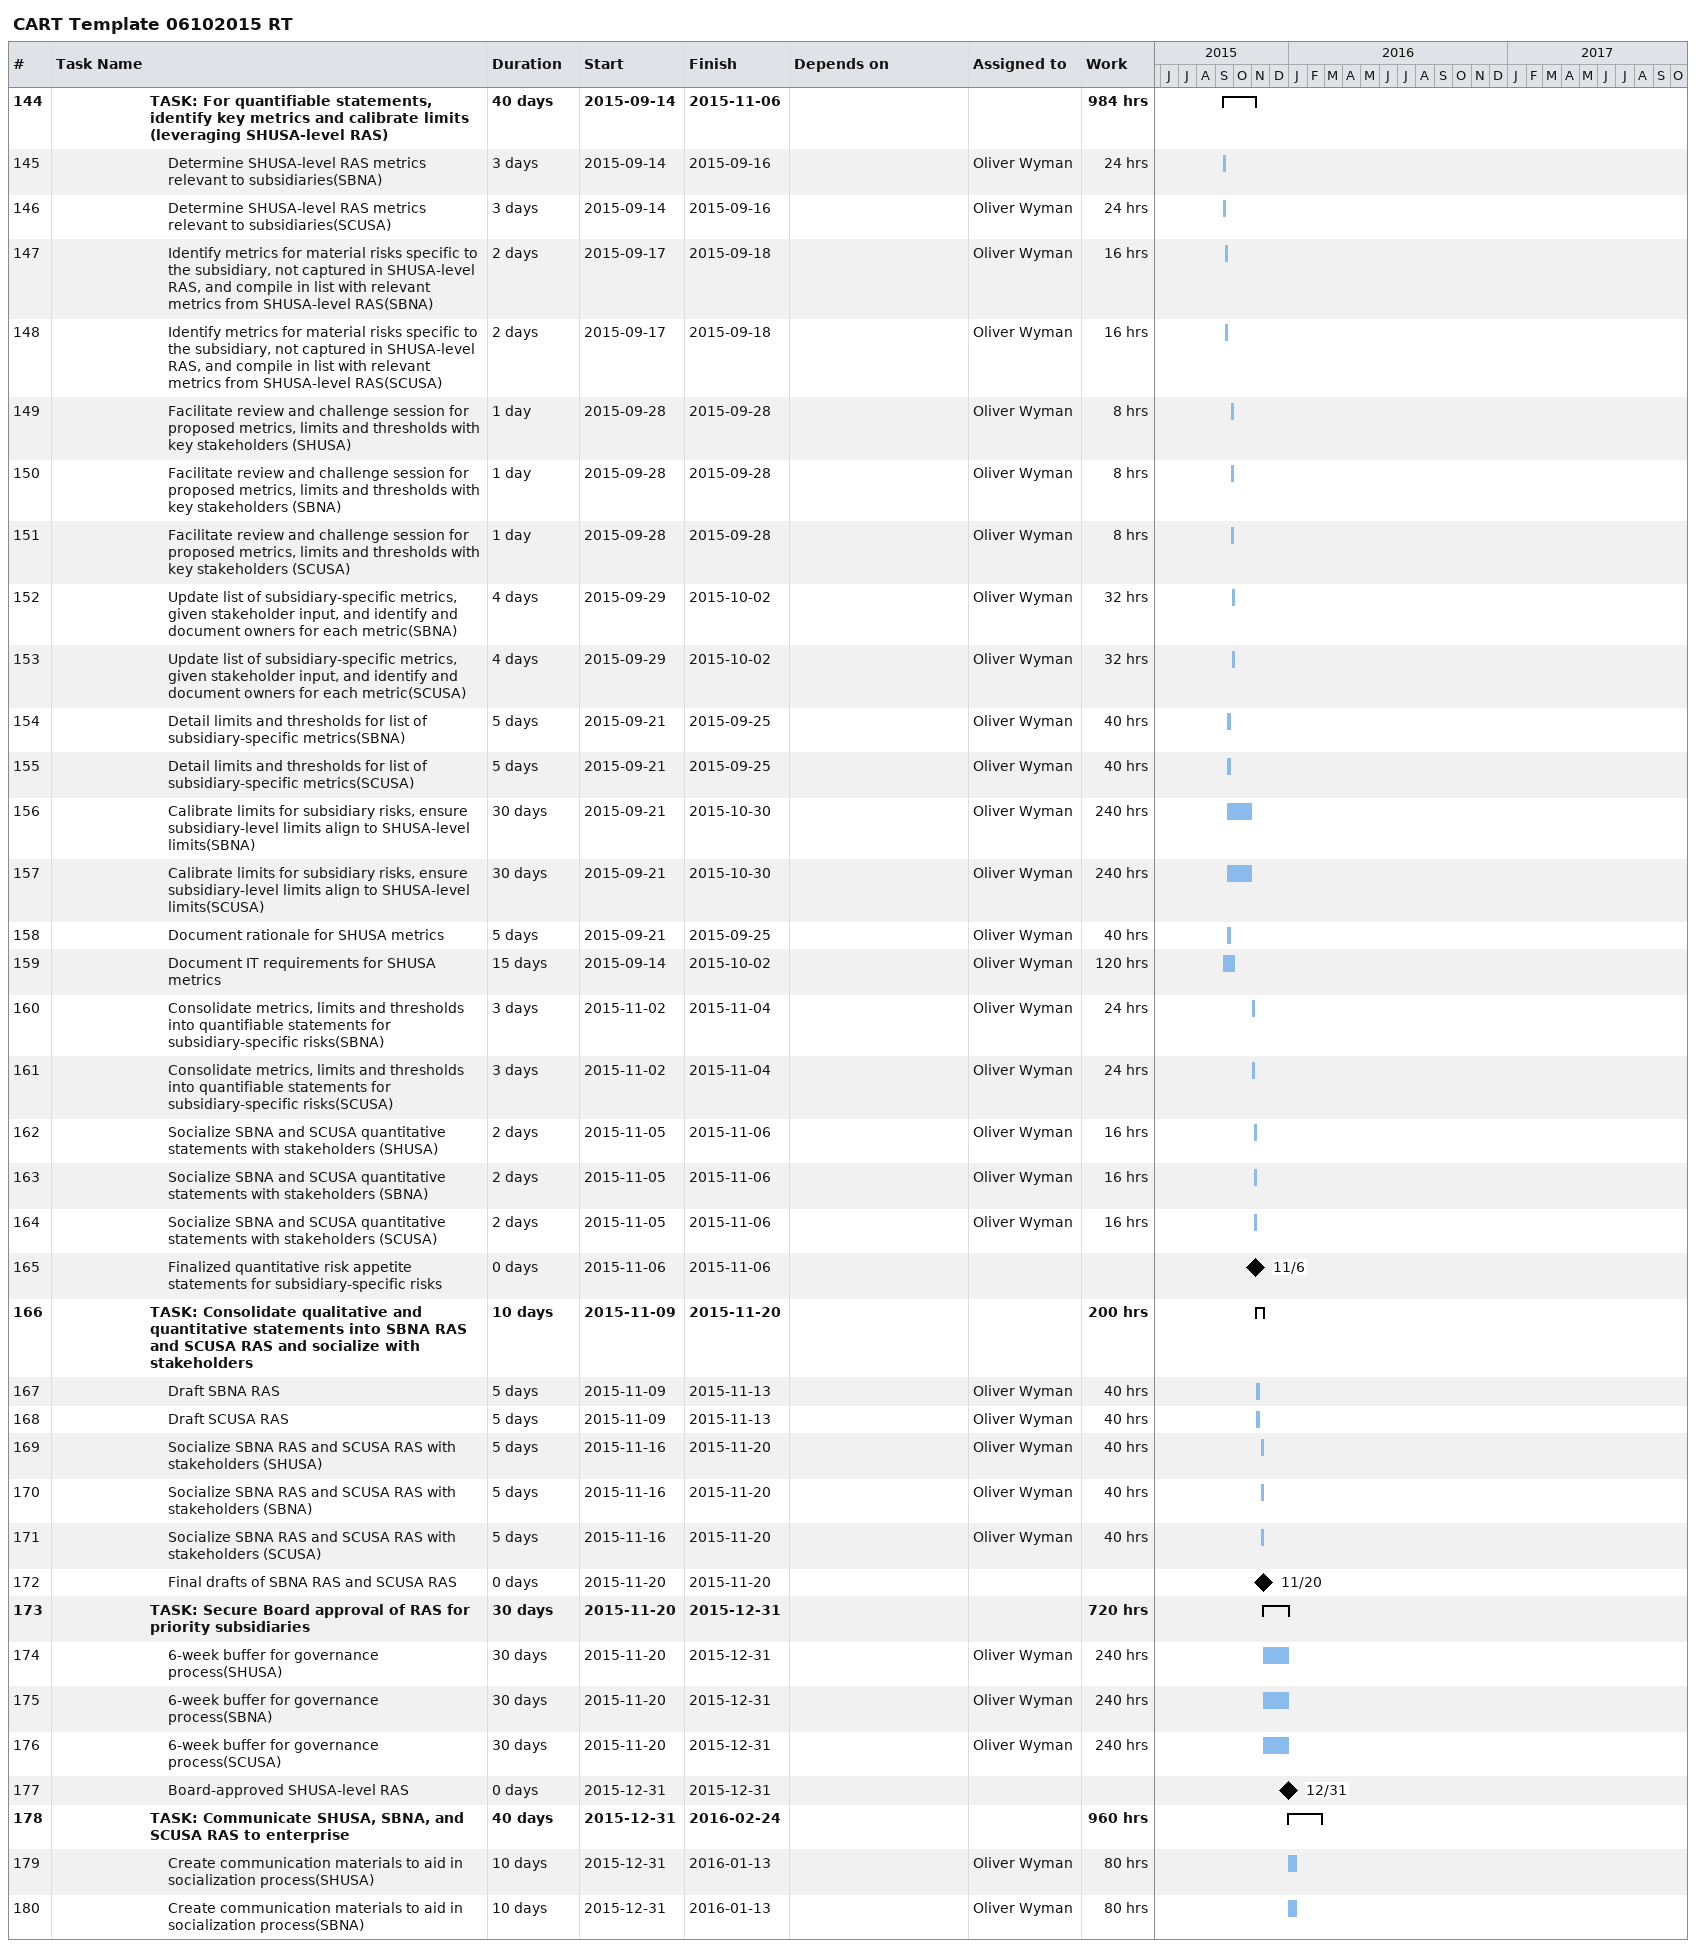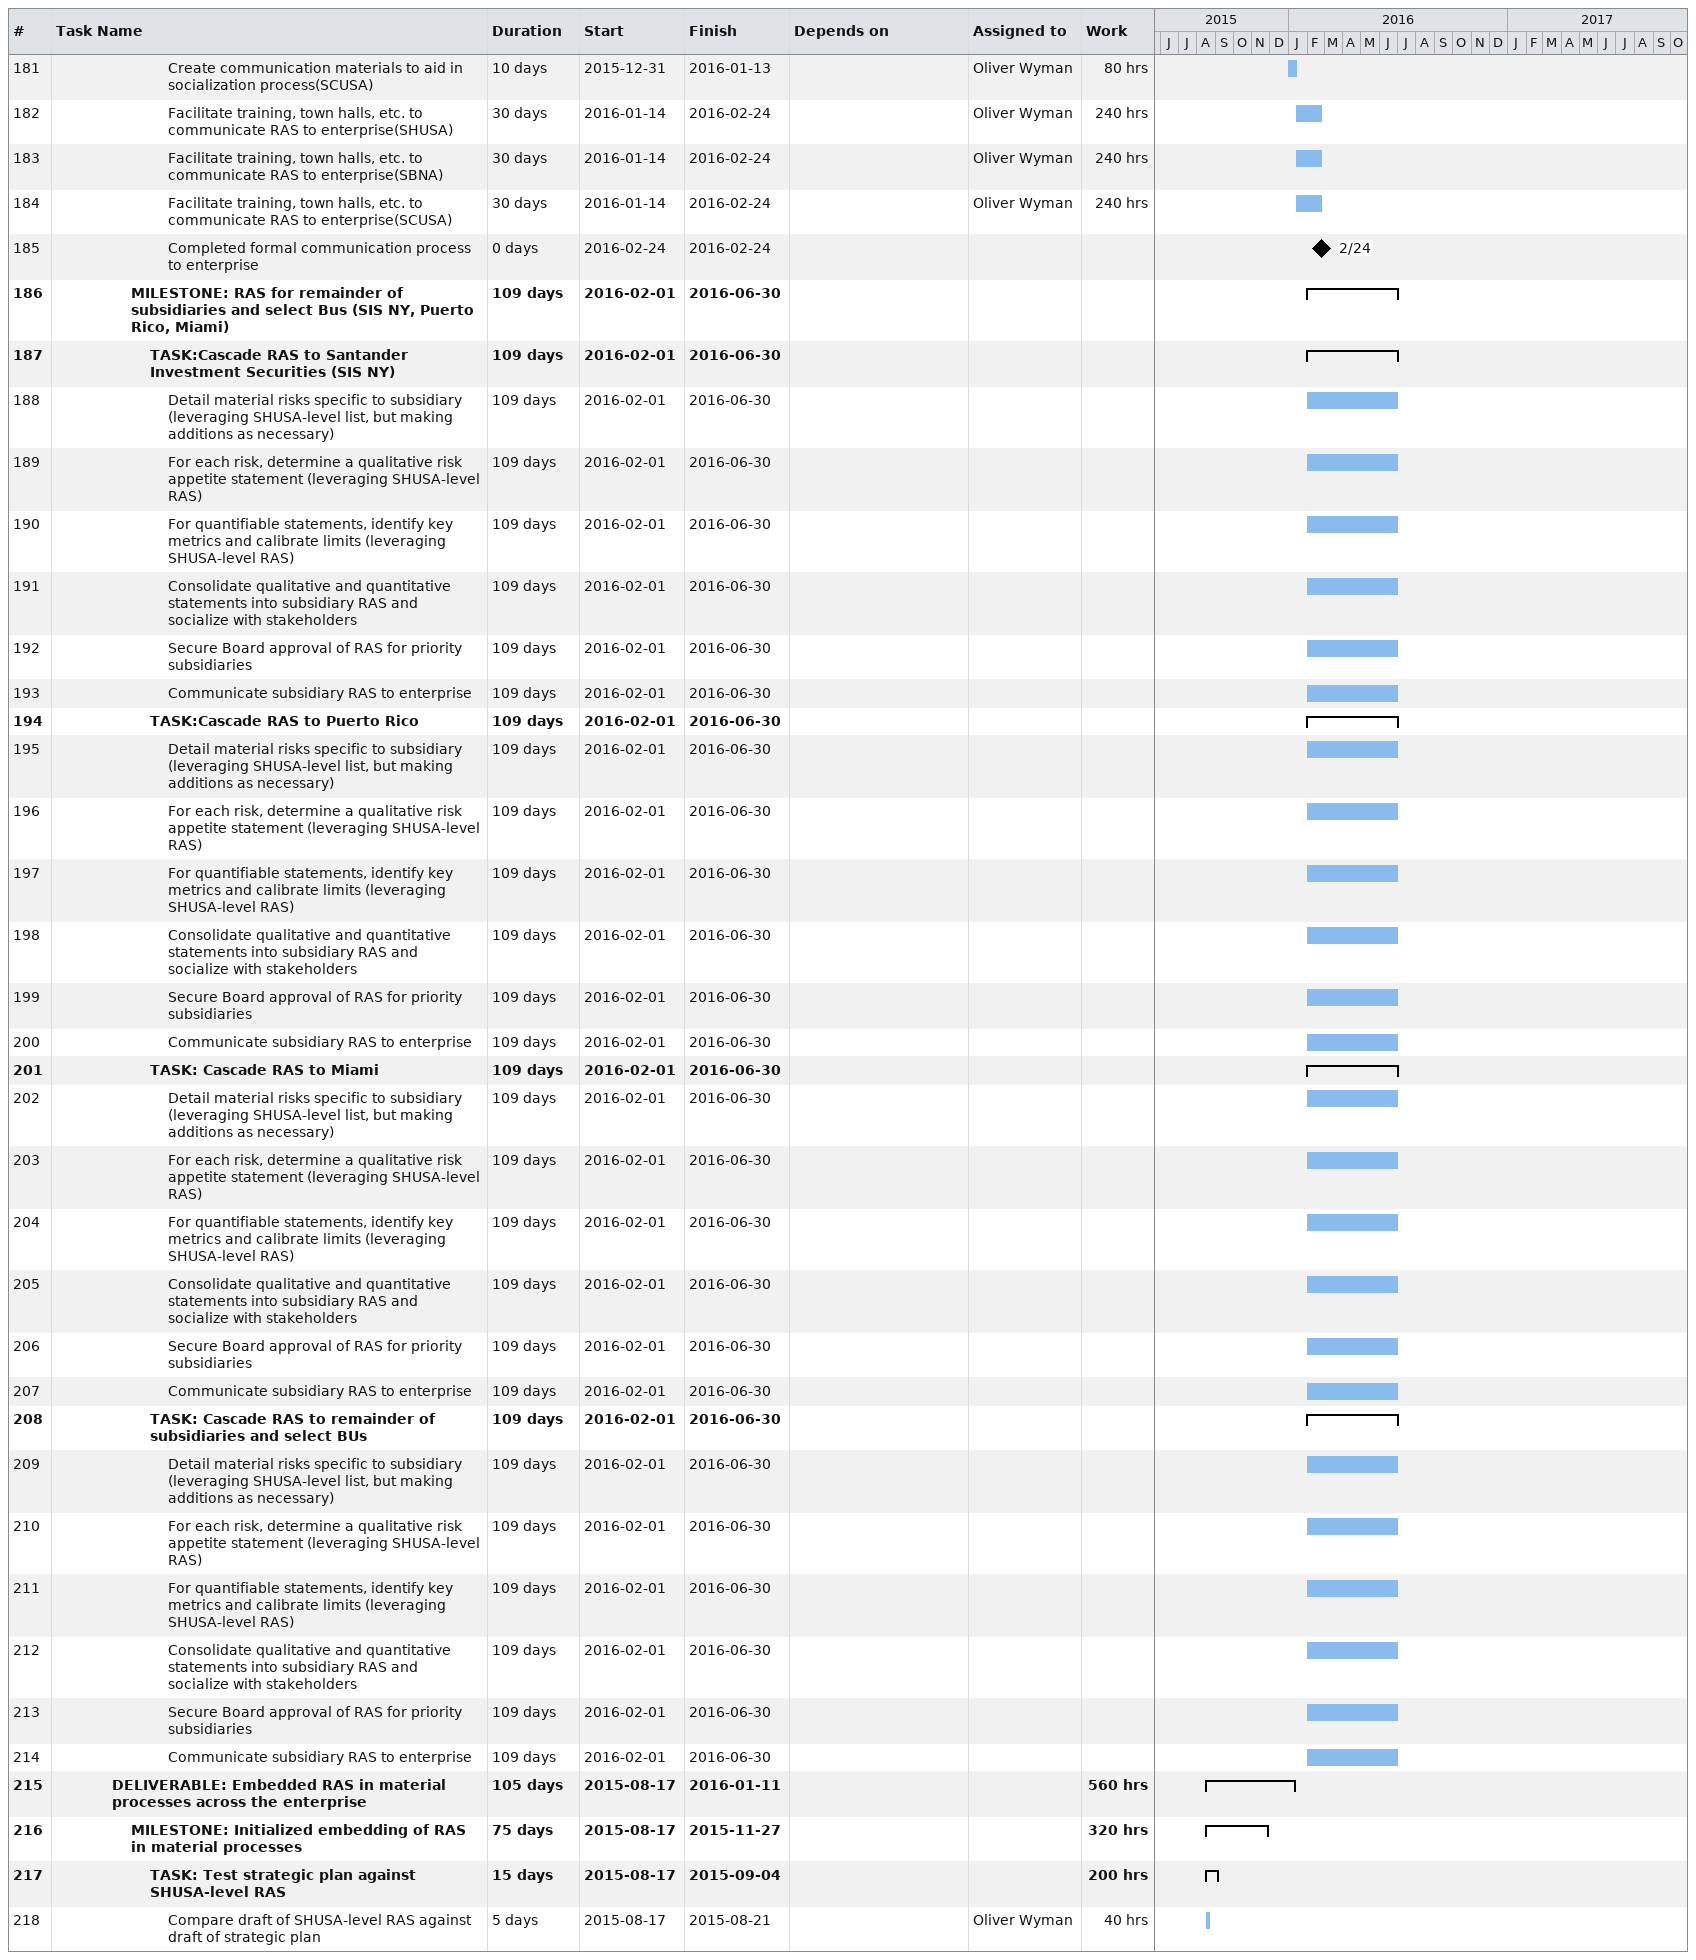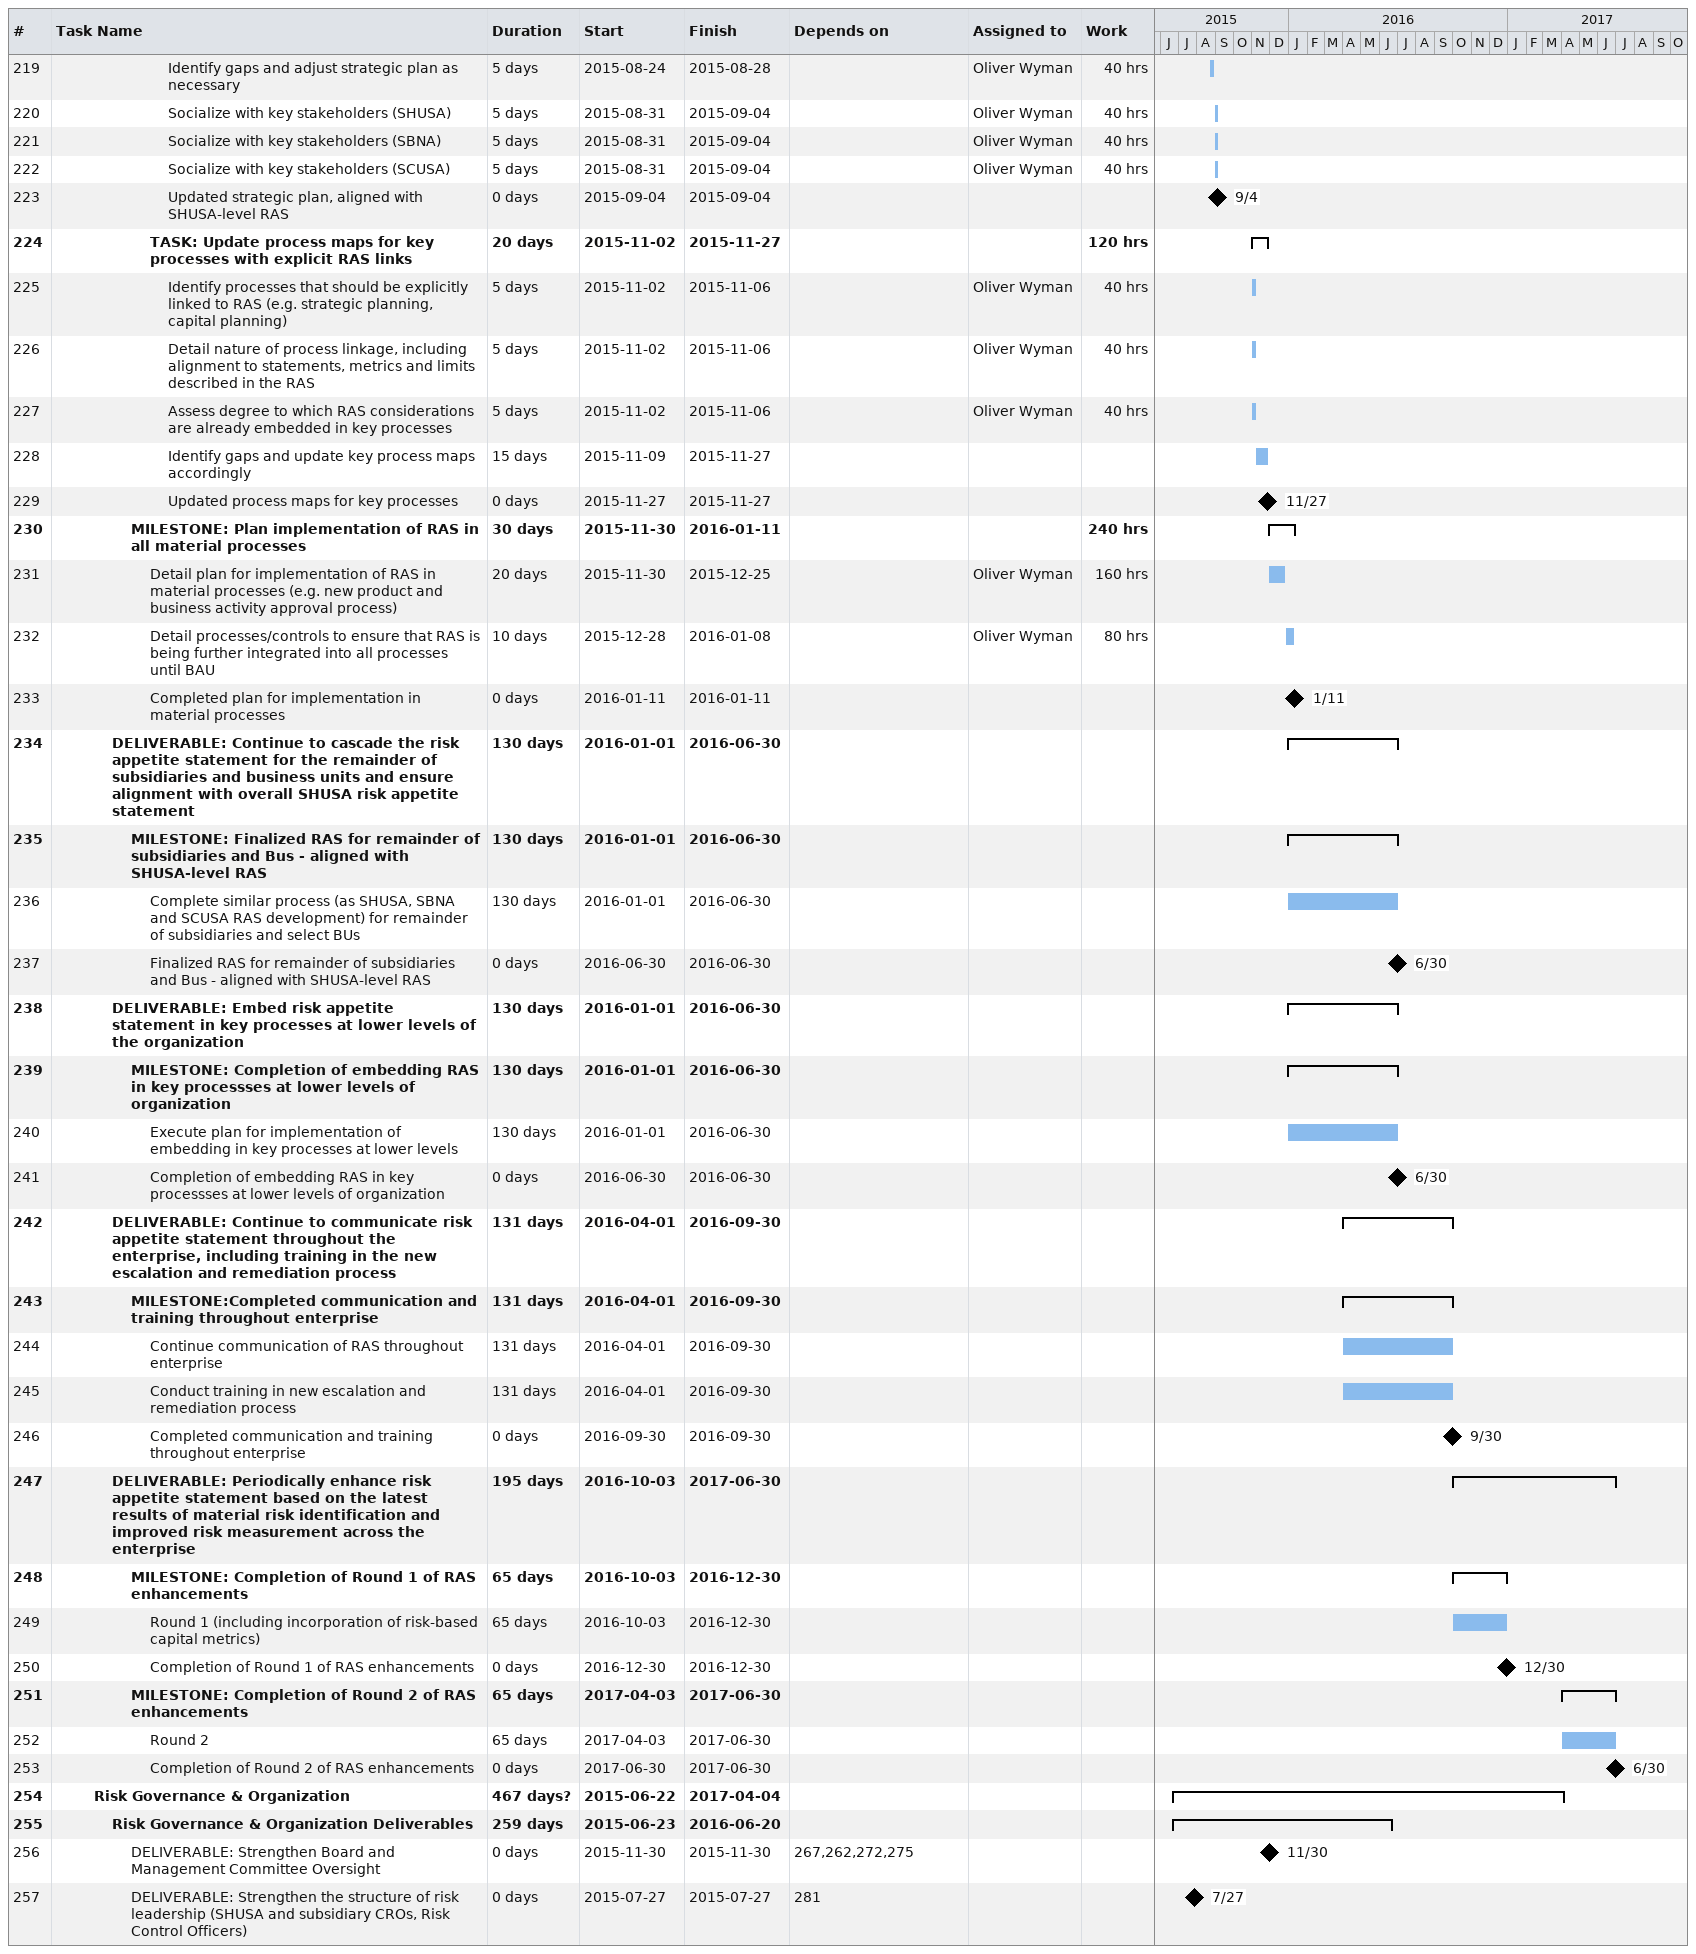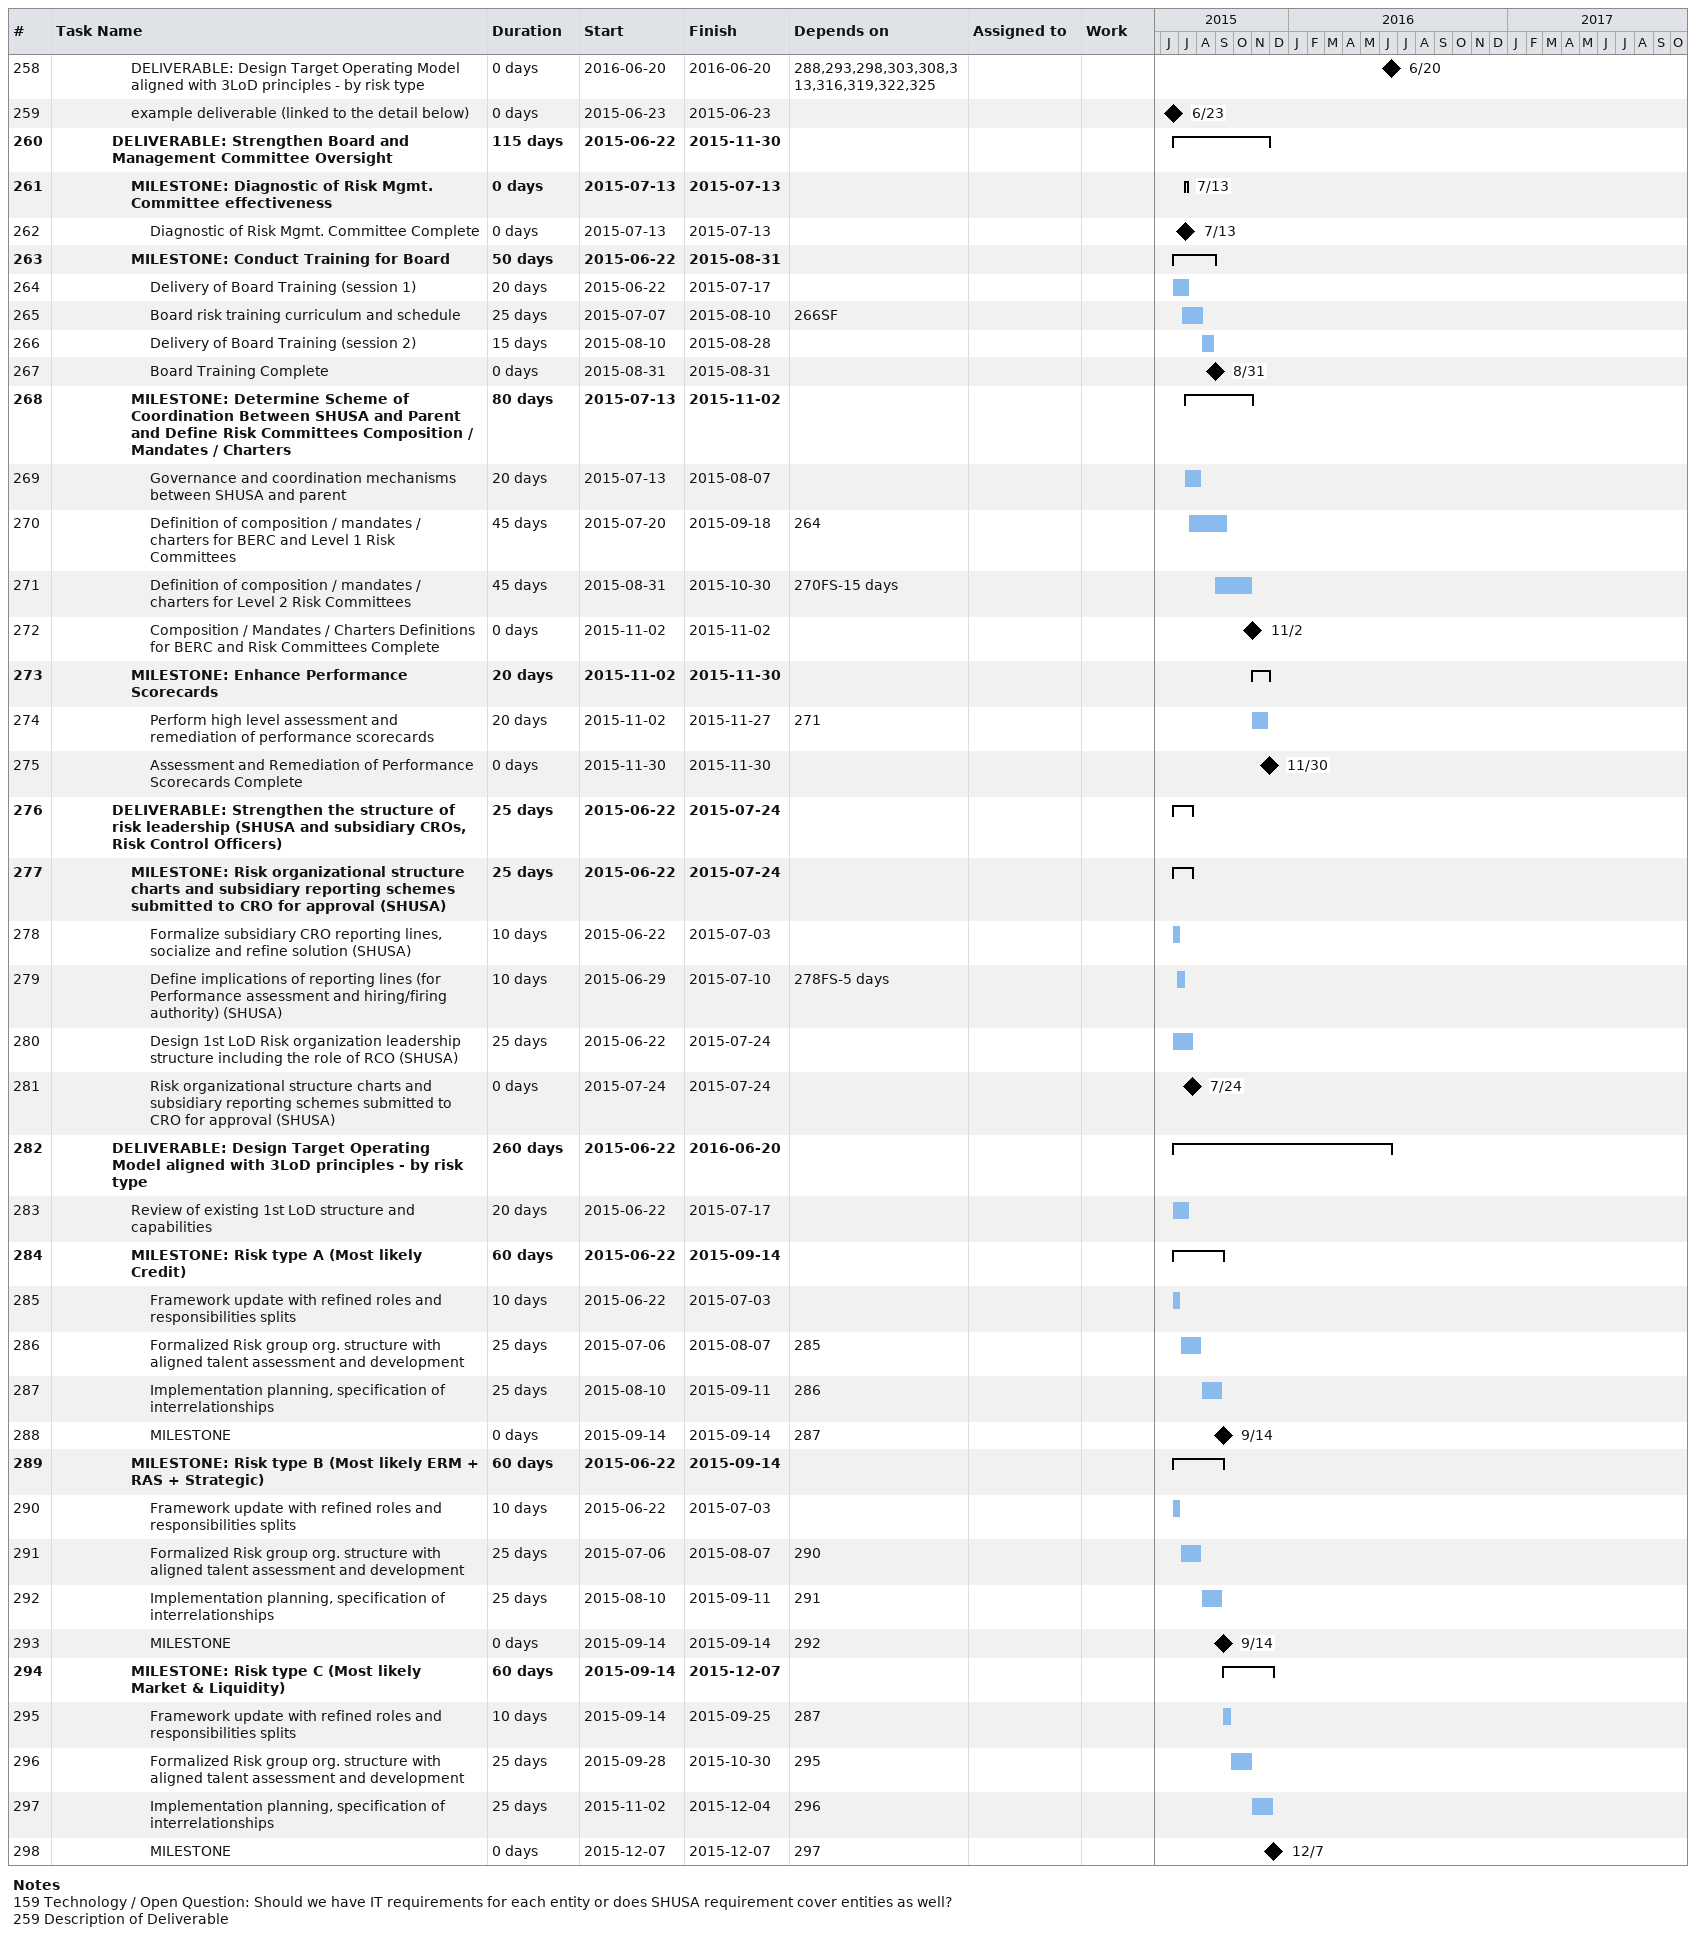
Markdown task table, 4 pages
CART Template 06102015 RT

| ID | Level | Task | Duration | Start | Finish | Predecessors | Resources | Work (h) |
|---|---|---|---|---|---|---|---|---|
| 144 | 6 | **TASK: For quantifiable statements, identify key metrics and calibrate limits (leveraging SHUSA-level RAS)** | 40d | 2015-09-14 | 2015-11-06 |  |  | 984 |
| 145 | 7 | Determine SHUSA-level RAS metrics relevant to subsidiaries(SBNA) | 3d | 2015-09-14 | 2015-09-16 |  | Oliver Wyman | 24 |
| 146 | 7 | Determine SHUSA-level RAS metrics relevant to subsidiaries(SCUSA) | 3d | 2015-09-14 | 2015-09-16 |  | Oliver Wyman | 24 |
| 147 | 7 | Identify metrics for material risks specific to the subsidiary, not captured in SHUSA-level RAS, and compile in list with relevant metrics from SHUSA-level RAS(SBNA) | 2d | 2015-09-17 | 2015-09-18 |  | Oliver Wyman | 16 |
| 148 | 7 | Identify metrics for material risks specific to the subsidiary, not captured in SHUSA-level RAS, and compile in list with relevant metrics from SHUSA-level RAS(SCUSA) | 2d | 2015-09-17 | 2015-09-18 |  | Oliver Wyman | 16 |
| 149 | 7 | Facilitate review and challenge session for proposed metrics, limits and thresholds with key stakeholders (SHUSA) | 1d | 2015-09-28 | 2015-09-28 |  | Oliver Wyman | 8 |
| 150 | 7 | Facilitate review and challenge session for proposed metrics, limits and thresholds with key stakeholders (SBNA) | 1d | 2015-09-28 | 2015-09-28 |  | Oliver Wyman | 8 |
| 151 | 7 | Facilitate review and challenge session for proposed metrics, limits and thresholds with key stakeholders (SCUSA) | 1d | 2015-09-28 | 2015-09-28 |  | Oliver Wyman | 8 |
| 152 | 7 | Update list of subsidiary-specific metrics, given stakeholder input, and identify and document owners for each metric(SBNA) | 4d | 2015-09-29 | 2015-10-02 |  | Oliver Wyman | 32 |
| 153 | 7 | Update list of subsidiary-specific metrics, given stakeholder input, and identify and document owners for each metric(SCUSA) | 4d | 2015-09-29 | 2015-10-02 |  | Oliver Wyman | 32 |
| 154 | 7 | Detail limits and thresholds for list of subsidiary-specific metrics(SBNA) | 5d | 2015-09-21 | 2015-09-25 |  | Oliver Wyman | 40 |
| 155 | 7 | Detail limits and thresholds for list of subsidiary-specific metrics(SCUSA) | 5d | 2015-09-21 | 2015-09-25 |  | Oliver Wyman | 40 |
| 156 | 7 | Calibrate limits for subsidiary risks, ensure subsidiary-level limits align to SHUSA-level limits(SBNA) | 30d | 2015-09-21 | 2015-10-30 |  | Oliver Wyman | 240 |
| 157 | 7 | Calibrate limits for subsidiary risks, ensure subsidiary-level limits align to SHUSA-level limits(SCUSA) | 30d | 2015-09-21 | 2015-10-30 |  | Oliver Wyman | 240 |
| 158 | 7 | Document rationale for SHUSA metrics | 5d | 2015-09-21 | 2015-09-25 |  | Oliver Wyman | 40 |
| 159 | 7 | Document IT requirements for SHUSA metrics | 15d | 2015-09-14 | 2015-10-02 |  | Oliver Wyman | 120 |
| 160 | 7 | Consolidate metrics, limits and thresholds into quantifiable statements for subsidiary-specific risks(SBNA) | 3d | 2015-11-02 | 2015-11-04 |  | Oliver Wyman | 24 |
| 161 | 7 | Consolidate metrics, limits and thresholds into quantifiable statements for subsidiary-specific risks(SCUSA) | 3d | 2015-11-02 | 2015-11-04 |  | Oliver Wyman | 24 |
| 162 | 7 | Socialize SBNA and SCUSA quantitative statements with stakeholders (SHUSA) | 2d | 2015-11-05 | 2015-11-06 |  | Oliver Wyman | 16 |
| 163 | 7 | Socialize SBNA and SCUSA quantitative statements with stakeholders (SBNA) | 2d | 2015-11-05 | 2015-11-06 |  | Oliver Wyman | 16 |
| 164 | 7 | Socialize SBNA and SCUSA quantitative statements with stakeholders (SCUSA) | 2d | 2015-11-05 | 2015-11-06 |  | Oliver Wyman | 16 |
| 165 | 7 | Finalized quantitative risk appetite statements for subsidiary-specific risks | 0d | 2015-11-06 | 2015-11-06 |  |  |  |
| 166 | 6 | **TASK: Consolidate qualitative and quantitative statements into SBNA RAS and SCUSA RAS and socialize with stakeholders** | 10d | 2015-11-09 | 2015-11-20 |  |  | 200 |
| 167 | 7 | Draft SBNA RAS | 5d | 2015-11-09 | 2015-11-13 |  | Oliver Wyman | 40 |
| 168 | 7 | Draft SCUSA RAS | 5d | 2015-11-09 | 2015-11-13 |  | Oliver Wyman | 40 |
| 169 | 7 | Socialize SBNA RAS and SCUSA RAS with stakeholders (SHUSA) | 5d | 2015-11-16 | 2015-11-20 |  | Oliver Wyman | 40 |
| 170 | 7 | Socialize SBNA RAS and SCUSA RAS with stakeholders (SBNA) | 5d | 2015-11-16 | 2015-11-20 |  | Oliver Wyman | 40 |
| 171 | 7 | Socialize SBNA RAS and SCUSA RAS with stakeholders (SCUSA) | 5d | 2015-11-16 | 2015-11-20 |  | Oliver Wyman | 40 |
| 172 | 7 | Final drafts of SBNA RAS and SCUSA RAS | 0d | 2015-11-20 | 2015-11-20 |  |  |  |
| 173 | 6 | **TASK: Secure Board approval of RAS for priority subsidiaries** | 30d | 2015-11-20 | 2015-12-31 |  |  | 720 |
| 174 | 7 | 6-week buffer for governance process(SHUSA) | 30d | 2015-11-20 | 2015-12-31 |  | Oliver Wyman | 240 |
| 175 | 7 | 6-week buffer for governance process(SBNA) | 30d | 2015-11-20 | 2015-12-31 |  | Oliver Wyman | 240 |
| 176 | 7 | 6-week buffer for governance process(SCUSA) | 30d | 2015-11-20 | 2015-12-31 |  | Oliver Wyman | 240 |
| 177 | 7 | Board-approved SHUSA-level RAS | 0d | 2015-12-31 | 2015-12-31 |  |  |  |
| 178 | 6 | **TASK: Communicate SHUSA, SBNA, and SCUSA RAS to enterprise** | 40d | 2015-12-31 | 2016-02-24 |  |  | 960 |
| 179 | 7 | Create communication materials to aid in socialization process(SHUSA) | 10d | 2015-12-31 | 2016-01-13 |  | Oliver Wyman | 80 |
| 180 | 7 | Create communication materials to aid in socialization process(SBNA) | 10d | 2015-12-31 | 2016-01-13 |  | Oliver Wyman | 80 |
| 181 | 7 | Create communication materials to aid in socialization process(SCUSA) | 10d | 2015-12-31 | 2016-01-13 |  | Oliver Wyman | 80 |
| 182 | 7 | Facilitate training, town halls, etc. to communicate RAS to enterprise(SHUSA) | 30d | 2016-01-14 | 2016-02-24 |  | Oliver Wyman | 240 |
| 183 | 7 | Facilitate training, town halls, etc. to communicate RAS to enterprise(SBNA) | 30d | 2016-01-14 | 2016-02-24 |  | Oliver Wyman | 240 |
| 184 | 7 | Facilitate training, town halls, etc. to communicate RAS to enterprise(SCUSA) | 30d | 2016-01-14 | 2016-02-24 |  | Oliver Wyman | 240 |
| 185 | 7 | Completed formal communication process to enterprise | 0d | 2016-02-24 | 2016-02-24 |  |  |  |
| 186 | 5 | **MILESTONE: RAS for remainder of subsidiaries and select Bus (SIS NY, Puerto Rico, Miami)** | 109d | 2016-02-01 | 2016-06-30 |  |  |  |
| 187 | 6 | **TASK:Cascade RAS to Santander Investment Securities (SIS NY)** | 109d | 2016-02-01 | 2016-06-30 |  |  |  |
| 188 | 7 | Detail material risks specific to subsidiary (leveraging SHUSA-level list, but making additions as necessary) | 109d | 2016-02-01 | 2016-06-30 |  |  |  |
| 189 | 7 | For each risk, determine a qualitative risk appetite statement (leveraging SHUSA-level RAS) | 109d | 2016-02-01 | 2016-06-30 |  |  |  |
| 190 | 7 | For quantifiable statements, identify key metrics and calibrate limits (leveraging SHUSA-level RAS) | 109d | 2016-02-01 | 2016-06-30 |  |  |  |
| 191 | 7 | Consolidate qualitative and quantitative statements into subsidiary RAS and socialize with stakeholders | 109d | 2016-02-01 | 2016-06-30 |  |  |  |
| 192 | 7 | Secure Board approval of RAS for priority subsidiaries | 109d | 2016-02-01 | 2016-06-30 |  |  |  |
| 193 | 7 | Communicate subsidiary RAS to enterprise | 109d | 2016-02-01 | 2016-06-30 |  |  |  |
| 194 | 6 | **TASK:Cascade RAS to Puerto Rico** | 109d | 2016-02-01 | 2016-06-30 |  |  |  |
| 195 | 7 | Detail material risks specific to subsidiary (leveraging SHUSA-level list, but making additions as necessary) | 109d | 2016-02-01 | 2016-06-30 |  |  |  |
| 196 | 7 | For each risk, determine a qualitative risk appetite statement (leveraging SHUSA-level RAS) | 109d | 2016-02-01 | 2016-06-30 |  |  |  |
| 197 | 7 | For quantifiable statements, identify key metrics and calibrate limits (leveraging SHUSA-level RAS) | 109d | 2016-02-01 | 2016-06-30 |  |  |  |
| 198 | 7 | Consolidate qualitative and quantitative statements into subsidiary RAS and socialize with stakeholders | 109d | 2016-02-01 | 2016-06-30 |  |  |  |
| 199 | 7 | Secure Board approval of RAS for priority subsidiaries | 109d | 2016-02-01 | 2016-06-30 |  |  |  |
| 200 | 7 | Communicate subsidiary RAS to enterprise | 109d | 2016-02-01 | 2016-06-30 |  |  |  |
| 201 | 6 | **TASK: Cascade RAS to Miami** | 109d | 2016-02-01 | 2016-06-30 |  |  |  |
| 202 | 7 | Detail material risks specific to subsidiary (leveraging SHUSA-level list, but making additions as necessary) | 109d | 2016-02-01 | 2016-06-30 |  |  |  |
| 203 | 7 | For each risk, determine a qualitative risk appetite statement (leveraging SHUSA-level RAS) | 109d | 2016-02-01 | 2016-06-30 |  |  |  |
| 204 | 7 | For quantifiable statements, identify key metrics and calibrate limits (leveraging SHUSA-level RAS) | 109d | 2016-02-01 | 2016-06-30 |  |  |  |
| 205 | 7 | Consolidate qualitative and quantitative statements into subsidiary RAS and socialize with stakeholders | 109d | 2016-02-01 | 2016-06-30 |  |  |  |
| 206 | 7 | Secure Board approval of RAS for priority subsidiaries | 109d | 2016-02-01 | 2016-06-30 |  |  |  |
| 207 | 7 | Communicate subsidiary RAS to enterprise | 109d | 2016-02-01 | 2016-06-30 |  |  |  |
| 208 | 6 | **TASK: Cascade RAS to remainder of subsidiaries and select BUs** | 109d | 2016-02-01 | 2016-06-30 |  |  |  |
| 209 | 7 | Detail material risks specific to subsidiary (leveraging SHUSA-level list, but making additions as necessary) | 109d | 2016-02-01 | 2016-06-30 |  |  |  |
| 210 | 7 | For each risk, determine a qualitative risk appetite statement (leveraging SHUSA-level RAS) | 109d | 2016-02-01 | 2016-06-30 |  |  |  |
| 211 | 7 | For quantifiable statements, identify key metrics and calibrate limits (leveraging SHUSA-level RAS) | 109d | 2016-02-01 | 2016-06-30 |  |  |  |
| 212 | 7 | Consolidate qualitative and quantitative statements into subsidiary RAS and socialize with stakeholders | 109d | 2016-02-01 | 2016-06-30 |  |  |  |
| 213 | 7 | Secure Board approval of RAS for priority subsidiaries | 109d | 2016-02-01 | 2016-06-30 |  |  |  |
| 214 | 7 | Communicate subsidiary RAS to enterprise | 109d | 2016-02-01 | 2016-06-30 |  |  |  |
| 215 | 4 | **DELIVERABLE: Embedded RAS in material processes across the enterprise** | 105d | 2015-08-17 | 2016-01-11 |  |  | 560 |
| 216 | 5 | **MILESTONE: Initialized embedding of RAS in material processes** | 75d | 2015-08-17 | 2015-11-27 |  |  | 320 |
| 217 | 6 | **TASK: Test strategic plan against SHUSA-level RAS** | 15d | 2015-08-17 | 2015-09-04 |  |  | 200 |
| 218 | 7 | Compare draft of SHUSA-level RAS against draft of strategic plan | 5d | 2015-08-17 | 2015-08-21 |  | Oliver Wyman | 40 |
| 219 | 7 | Identify gaps and adjust strategic plan as necessary | 5d | 2015-08-24 | 2015-08-28 |  | Oliver Wyman | 40 |
| 220 | 7 | Socialize with key stakeholders (SHUSA) | 5d | 2015-08-31 | 2015-09-04 |  | Oliver Wyman | 40 |
| 221 | 7 | Socialize with key stakeholders (SBNA) | 5d | 2015-08-31 | 2015-09-04 |  | Oliver Wyman | 40 |
| 222 | 7 | Socialize with key stakeholders (SCUSA) | 5d | 2015-08-31 | 2015-09-04 |  | Oliver Wyman | 40 |
| 223 | 7 | Updated strategic plan, aligned with SHUSA-level RAS | 0d | 2015-09-04 | 2015-09-04 |  |  |  |
| 224 | 6 | **TASK: Update process maps for key processes with explicit RAS links** | 20d | 2015-11-02 | 2015-11-27 |  |  | 120 |
| 225 | 7 | Identify processes that should be explicitly linked to RAS (e.g. strategic planning, capital planning) | 5d | 2015-11-02 | 2015-11-06 |  | Oliver Wyman | 40 |
| 226 | 7 | Detail nature of process linkage, including alignment to statements, metrics and limits described in the RAS | 5d | 2015-11-02 | 2015-11-06 |  | Oliver Wyman | 40 |
| 227 | 7 | Assess degree to which RAS considerations are already embedded in key processes | 5d | 2015-11-02 | 2015-11-06 |  | Oliver Wyman | 40 |
| 228 | 7 | Identify gaps and update key process maps accordingly | 15d | 2015-11-09 | 2015-11-27 |  |  |  |
| 229 | 7 | Updated process maps for key processes | 0d | 2015-11-27 | 2015-11-27 |  |  |  |
| 230 | 5 | **MILESTONE: Plan implementation of RAS in all material processes** | 30d | 2015-11-30 | 2016-01-11 |  |  | 240 |
| 231 | 6 | Detail plan for implementation of RAS in material processes (e.g. new product and business activity approval process) | 20d | 2015-11-30 | 2015-12-25 |  | Oliver Wyman | 160 |
| 232 | 6 | Detail processes/controls to ensure that RAS is being further integrated into all processes until BAU | 10d | 2015-12-28 | 2016-01-08 |  | Oliver Wyman | 80 |
| 233 | 6 | Completed plan for implementation in material processes | 0d | 2016-01-11 | 2016-01-11 |  |  |  |
| 234 | 4 | **DELIVERABLE: Continue to cascade the risk appetite statement for the remainder of subsidiaries and business units and ensure alignment with overall SHUSA risk appetite statement** | 130d | 2016-01-01 | 2016-06-30 |  |  |  |
| 235 | 5 | **MILESTONE: Finalized RAS for remainder of subsidiaries and Bus - aligned with SHUSA-level RAS** | 130d | 2016-01-01 | 2016-06-30 |  |  |  |
| 236 | 6 | Complete similar process (as SHUSA, SBNA and SCUSA RAS development) for remainder of subsidiaries and select BUs | 130d | 2016-01-01 | 2016-06-30 |  |  |  |
| 237 | 6 | Finalized RAS for remainder of subsidiaries and Bus - aligned with SHUSA-level RAS | 0d | 2016-06-30 | 2016-06-30 |  |  |  |
| 238 | 4 | **DELIVERABLE: Embed risk appetite statement in key processes at lower levels of the organization** | 130d | 2016-01-01 | 2016-06-30 |  |  |  |
| 239 | 5 | **MILESTONE: Completion of embedding RAS in key processses at lower levels of organization** | 130d | 2016-01-01 | 2016-06-30 |  |  |  |
| 240 | 6 | Execute plan for implementation of embedding in key processes at lower levels | 130d | 2016-01-01 | 2016-06-30 |  |  |  |
| 241 | 6 | Completion of embedding RAS in key processses at lower levels of organization | 0d | 2016-06-30 | 2016-06-30 |  |  |  |
| 242 | 4 | **DELIVERABLE: Continue to communicate risk appetite statement throughout the enterprise, including training in the new escalation and remediation process** | 131d | 2016-04-01 | 2016-09-30 |  |  |  |
| 243 | 5 | **MILESTONE:Completed communication and training throughout enterprise** | 131d | 2016-04-01 | 2016-09-30 |  |  |  |
| 244 | 6 | Continue communication of RAS throughout enterprise | 131d | 2016-04-01 | 2016-09-30 |  |  |  |
| 245 | 6 | Conduct training in new escalation and remediation process | 131d | 2016-04-01 | 2016-09-30 |  |  |  |
| 246 | 6 | Completed communication and training throughout enterprise | 0d | 2016-09-30 | 2016-09-30 |  |  |  |
| 247 | 4 | **DELIVERABLE: Periodically enhance risk appetite statement based on the latest results of material risk identification and improved risk measurement across the enterprise** | 195d | 2016-10-03 | 2017-06-30 |  |  |  |
| 248 | 5 | **MILESTONE: Completion of Round 1 of RAS enhancements** | 65d | 2016-10-03 | 2016-12-30 |  |  |  |
| 249 | 6 | Round 1 (including incorporation of risk-based capital metrics) | 65d | 2016-10-03 | 2016-12-30 |  |  |  |
| 250 | 6 | Completion of Round 1 of RAS enhancements | 0d | 2016-12-30 | 2016-12-30 |  |  |  |
| 251 | 5 | **MILESTONE: Completion of Round 2 of RAS enhancements** | 65d | 2017-04-03 | 2017-06-30 |  |  |  |
| 252 | 6 | Round 2 | 65d | 2017-04-03 | 2017-06-30 |  |  |  |
| 253 | 6 | Completion of Round 2 of RAS enhancements | 0d | 2017-06-30 | 2017-06-30 |  |  |  |
| 254 | 3 | **Risk Governance & Organization** | 467d? | 2015-06-22 | 2017-04-04 |  |  |  |
| 255 | 4 | **Risk Governance & Organization Deliverables** | 259d | 2015-06-23 | 2016-06-20 |  |  |  |
| 256 | 5 | DELIVERABLE: Strengthen Board and Management Committee Oversight | 0d | 2015-11-30 | 2015-11-30 | 267, 262, 272, 275 |  |  |
| 257 | 5 | DELIVERABLE: Strengthen the structure of risk leadership (SHUSA and subsidiary CROs, Risk Control Officers) | 0d | 2015-07-27 | 2015-07-27 | 281 |  |  |
| 258 | 5 | DELIVERABLE: Design Target Operating Model aligned with 3LoD principles - by risk type | 0d | 2016-06-20 | 2016-06-20 | 288, 293, 298, 303, 308, 313, 316, 319, 322, 325 |  |  |
| 259 | 5 | example deliverable (linked to the detail below) | 0d | 2015-06-23 | 2015-06-23 |  |  |  |
| 260 | 4 | **DELIVERABLE: Strengthen Board and Management Committee Oversight** | 115d | 2015-06-22 | 2015-11-30 |  |  |  |
| 261 | 5 | **MILESTONE: Diagnostic of Risk Mgmt. Committee effectiveness** | 0d | 2015-07-13 | 2015-07-13 |  |  |  |
| 262 | 6 | Diagnostic of Risk Mgmt. Committee Complete | 0d | 2015-07-13 | 2015-07-13 |  |  |  |
| 263 | 5 | **MILESTONE: Conduct Training for Board** | 50d | 2015-06-22 | 2015-08-31 |  |  |  |
| 264 | 6 | Delivery of Board Training (session 1) | 20d | 2015-06-22 | 2015-07-17 |  |  |  |
| 265 | 6 | Board risk training curriculum and schedule | 25d | 2015-07-07 | 2015-08-10 | 266SF |  |  |
| 266 | 6 | Delivery of Board Training (session 2) | 15d | 2015-08-10 | 2015-08-28 |  |  |  |
| 267 | 6 | Board Training Complete | 0d | 2015-08-31 | 2015-08-31 |  |  |  |
| 268 | 5 | **MILESTONE: Determine Scheme of Coordination Between SHUSA and Parent and Define Risk Committees Composition / Mandates / Charters** | 80d | 2015-07-13 | 2015-11-02 |  |  |  |
| 269 | 6 | Governance and coordination mechanisms between SHUSA and parent | 20d | 2015-07-13 | 2015-08-07 |  |  |  |
| 270 | 6 | Definition of composition / mandates / charters for BERC and Level 1 Risk Committees | 45d | 2015-07-20 | 2015-09-18 | 264 |  |  |
| 271 | 6 | Definition of composition / mandates / charters for Level 2 Risk Committees | 45d | 2015-08-31 | 2015-10-30 | 270FS-15d |  |  |
| 272 | 6 | Composition / Mandates / Charters Definitions for BERC and Risk Committees Complete | 0d | 2015-11-02 | 2015-11-02 |  |  |  |
| 273 | 5 | **MILESTONE: Enhance Performance Scorecards** | 20d | 2015-11-02 | 2015-11-30 |  |  |  |
| 274 | 6 | Perform high level assessment and remediation of performance scorecards | 20d | 2015-11-02 | 2015-11-27 | 271 |  |  |
| 275 | 6 | Assessment and Remediation of Performance Scorecards Complete | 0d | 2015-11-30 | 2015-11-30 |  |  |  |
| 276 | 4 | **DELIVERABLE: Strengthen the structure of risk leadership (SHUSA and subsidiary CROs, Risk Control Officers)** | 25d | 2015-06-22 | 2015-07-24 |  |  |  |
| 277 | 5 | **MILESTONE: Risk organizational structure charts and subsidiary reporting schemes submitted to CRO for approval (SHUSA)** | 25d | 2015-06-22 | 2015-07-24 |  |  |  |
| 278 | 6 | Formalize subsidiary CRO reporting lines, socialize and refine solution (SHUSA) | 10d | 2015-06-22 | 2015-07-03 |  |  |  |
| 279 | 6 | Define implications of reporting lines (for Performance assessment and hiring/firing authority) (SHUSA) | 10d | 2015-06-29 | 2015-07-10 | 278FS-5d |  |  |
| 280 | 6 | Design 1st LoD Risk organization leadership structure including the role of RCO (SHUSA) | 25d | 2015-06-22 | 2015-07-24 |  |  |  |
| 281 | 6 | Risk organizational structure charts and subsidiary reporting schemes submitted to CRO for approval (SHUSA) | 0d | 2015-07-24 | 2015-07-24 |  |  |  |
| 282 | 4 | **DELIVERABLE: Design Target Operating Model aligned with 3LoD principles - by risk type** | 260d | 2015-06-22 | 2016-06-20 |  |  |  |
| 283 | 5 | Review of existing 1st LoD structure and capabilities | 20d | 2015-06-22 | 2015-07-17 |  |  |  |
| 284 | 5 | **MILESTONE: Risk type A (Most likely Credit)** | 60d | 2015-06-22 | 2015-09-14 |  |  |  |
| 285 | 6 | Framework update with refined roles and responsibilities splits | 10d | 2015-06-22 | 2015-07-03 |  |  |  |
| 286 | 6 | Formalized Risk group org. structure with aligned talent assessment and development | 25d | 2015-07-06 | 2015-08-07 | 285 |  |  |
| 287 | 6 | Implementation planning, specification of interrelationships | 25d | 2015-08-10 | 2015-09-11 | 286 |  |  |
| 288 | 6 | MILESTONE | 0d | 2015-09-14 | 2015-09-14 | 287 |  |  |
| 289 | 5 | **MILESTONE: Risk type B (Most likely ERM + RAS + Strategic)** | 60d | 2015-06-22 | 2015-09-14 |  |  |  |
| 290 | 6 | Framework update with refined roles and responsibilities splits | 10d | 2015-06-22 | 2015-07-03 |  |  |  |
| 291 | 6 | Formalized Risk group org. structure with aligned talent assessment and development | 25d | 2015-07-06 | 2015-08-07 | 290 |  |  |
| 292 | 6 | Implementation planning, specification of interrelationships | 25d | 2015-08-10 | 2015-09-11 | 291 |  |  |
| 293 | 6 | MILESTONE | 0d | 2015-09-14 | 2015-09-14 | 292 |  |  |
| 294 | 5 | **MILESTONE: Risk type C (Most likely Market & Liquidity)** | 60d | 2015-09-14 | 2015-12-07 |  |  |  |
| 295 | 6 | Framework update with refined roles and responsibilities splits | 10d | 2015-09-14 | 2015-09-25 | 287 |  |  |
| 296 | 6 | Formalized Risk group org. structure with aligned talent assessment and development | 25d | 2015-09-28 | 2015-10-30 | 295 |  |  |
| 297 | 6 | Implementation planning, specification of interrelationships | 25d | 2015-11-02 | 2015-12-04 | 296 |  |  |
| 298 | 6 | MILESTONE | 0d | 2015-12-07 | 2015-12-07 | 297 |  |  |

Notes
- 159: Technology / Open Question: Should we have IT requirements for each entity or does SHUSA requirement cover entities as well?
- 259: Description of Deliverable
